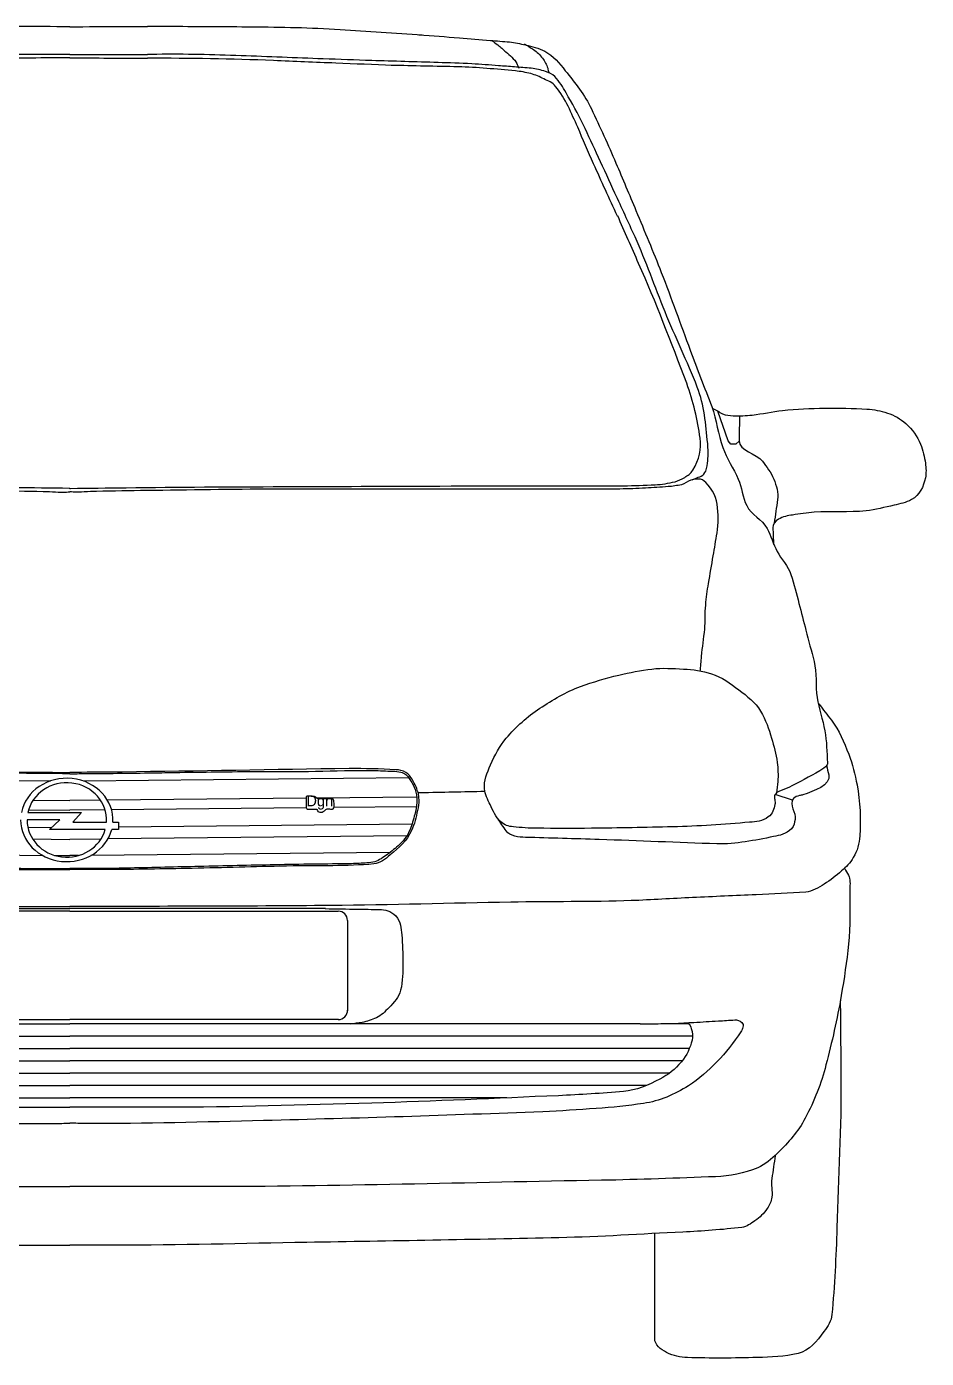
# Model space of a CAD drawing. Header units: millimetres. Extents: x 1343 to 64046, y 44602 to 77982.
# Drawn here: x 29103 to 30225, y 54952 to 56613 of the extents above; entities that cross this region are included whole.
import ezdxf
from ezdxf.enums import TextEntityAlignment as Align

# ---------------------------------------------------------------- set-up
doc = ezdxf.new("R2010")
doc.units = ezdxf.units.MM
doc.styles.add('TXT', font='TXT', dxfattribs={"height": 0.2})

# ---------------------------------------------------------------- blocks, each defined once
blk = doc.blocks.new('A$C4ACD6110')
for p, q in [((645.4, 723.4), (1043.1, 719.3)), ((1489.3, 723.4), (1084.2, 719.2)), ((1362, 697.9), (1114.2, 695.3)), ((1499, 699.3), (1374.8, 698)), ((1968.3, 695.4), (1946.8, 702.5)), ((1015.8, 683.3), (1067.3, 682.8)), ((1021.5, 695.3), (1067.3, 694.9)), ((1105.7, 695.3), (1067.3, 694.9)), ((1111.3, 683.2), (1067.3, 682.8)), ((1362.1, 685.8), (1119.4, 683.3)), ((1498.9, 687.2), (1396.6, 686.2)), ((1494, 665.6), (1128.1, 661.8)), ((1014.8, 661.8), (1044.7, 661.4)), ((1487.4, 650.9), (1114.8, 647)), ((1020.9, 647), (1067.3, 646.5)), ((1106.2, 646.9), (1067.3, 646.5)), ((668.4, 630.3), (1033.3, 626.5)), ((1048.8, 626.4), (1067.3, 626.2)), ((1078, 626.3), (1067.3, 626.2)), ((1466.3, 630.3), (1093.6, 626.5)), ((1067.3, 556.9), (732.7, 556.9)), ((748.5, 560.1), (1067.3, 560.1)), ((1386.2, 560.1), (1067.3, 560.1)), ((1067.3, 556.9), (1402, 556.9)), ((1413.3, 545.5), (1413.3, 432.7)), ((356.4, 416.5), (1067.3, 416.5)), ((732.4, 421.8), (1067.3, 421.8)), ((1402.3, 421.8), (1067.3, 421.8)), ((1778.3, 416.5), (1067.3, 416.5)), ((291.1, 401.1), (1067.3, 401.1)), ((1843.6, 401.1), (1067.3, 401.1)), ((295, 385.7), (1067.3, 385.7)), ((1839.7, 385.7), (1067.3, 385.7)), ((304.2, 370.3), (1067.3, 370.3)), ((1830.5, 370.3), (1067.3, 370.3)), ((319.9, 354.9), (1067.3, 354.9)), ((1814.8, 354.9), (1067.3, 354.9)), ((348.7, 339.5), (1067.3, 339.5)), ((1786, 339.5), (1067.3, 339.5)), ((522.7, 324.2), (1067.3, 324.2)), ((1611.9, 324.2), (1067.3, 324.2))]:
    blk.add_line(p, q)
for points in [[(1901.9, 1148.5), (1901.8, 1143.2), (1897.4, 1139.3), (1891.5, 1139.1), (1888.2, 1143.3), (1875, 1180.6)], [(1111.5, 658.8), (1041.9, 658.8), (1054.7, 670.7), (1013.9, 670.7)], [(1014.9, 679.9), (1081.8, 679.9), (1071.2, 668), (1113.1, 668)], [(1121, 668), (1128.1, 668), (1128.1, 658.8), (1119.6, 658.8)]]:
    blk.add_lwpolyline(points)
for centre, start, end in [((1402, 545.5), 0, 90.0011), ((1402, 433.2), 269.9989, 2.5065)]:
    blk.add_arc(centre, 11.4, start, end)
for major_axis, ratio, start_param, end_param in [((57.6, 0), 0.902192, 6.230214, 9.247388), ((49.6, 0), 0.935337, 6.223947, 9.226106), ((57.6, 0), 0.902192, 3.14103, 6.052285), ((49.6, 0), 0.935337, 3.140963, 6.024346)]:
    blk.add_ellipse((1063.5, 670.7), major_axis=major_axis, ratio=ratio, start_param=start_param, end_param=end_param)
for points, knots in [([(1067.3, 1659.8), (1045.6, 1659.9), (1023.9, 1659.9), (1002.2, 1659.9), (991.6, 1659.9), (981.1, 1659.9), (970.5, 1659.9)], [0, 0, 0, 0, 0.672802, 0.672802, 0.672802, 1, 1, 1, 1]), ([(1067.3, 1659.8), (1089.1, 1659.9), (1110.8, 1659.9), (1132.5, 1659.9), (1143, 1659.9), (1153.6, 1659.9), (1164.2, 1659.9)], [0, 0, 0, 0, 0.672802, 0.672802, 0.672802, 1, 1, 1, 1]), ([(1506.7, 1649.4), (1472.5, 1651.7), (1438.3, 1653.9), (1404.2, 1656.1), (1367.5, 1658.4), (1330.7, 1658.9), (1294, 1659.3), (1261.3, 1659.6), (1228.6, 1659.9), (1195.8, 1659.9), (1185.3, 1659.9), (1174.7, 1659.9), (1164.2, 1659.9)], [0, 0, 0, 0, 0.299577, 0.299577, 0.299577, 0.621299, 0.621299, 0.621299, 0.907575, 0.907575, 0.907575, 1, 1, 1, 1]), ([(1502.5, 1649.8), (1519.3, 1648.5), (1536.1, 1647.3), (1552.9, 1646), (1565.8, 1645.1), (1578.7, 1643.8), (1591.6, 1642.7), (1599.5, 1642.1), (1607.5, 1641.5), (1615.4, 1640.9), (1622.2, 1640.3), (1628.8, 1638.6), (1635.5, 1637.1), (1643.7, 1635.3), (1651.6, 1633.3), (1659.3, 1629.2), (1670, 1623.3), (1677.6, 1614.4), (1685, 1605), (1697.1, 1589.6), (1709.2, 1574.7), (1717.5, 1557.3), (1728.2, 1534.9), (1738.4, 1512.5), (1748.1, 1489.8), (1756.4, 1470.1), (1764.8, 1450.4), (1773, 1430.7), (1783.7, 1404.9), (1794.6, 1379.3), (1804.7, 1353.4), (1817.2, 1321.3), (1828.6, 1288.7), (1840.7, 1256.5), (1849.4, 1233), (1858.7, 1209.6), (1867.5, 1186.1), (1873.7, 1169.7), (1875.4, 1151.7), (1881.3, 1135.1), (1886.2, 1121.4), (1894.7, 1109.1), (1900.5, 1095.8), (1905.1, 1085.3), (1906.2, 1073.2), (1911.1, 1062.7), (1916.5, 1051.3), (1930.6, 1045.5), (1936.5, 1034.3), (1941.3, 1025.1), (1944.2, 1014.8), (1949, 1005.6), (1954.1, 995.8), (1962.9, 987.5), (1966.3, 976.7), (1970, 964.8), (1973.2, 952.7), (1976.3, 940.6), (1979.2, 929.5), (1982.1, 918.5), (1985, 907.4), (1988.4, 894.4), (1991.7, 881.4), (1995.1, 868.4), (1998.8, 853.8), (1996.6, 838.1), (1999, 823.3), (2001.3, 809.3), (2006, 795.9), (2008.5, 781.9), (2010.8, 768.7), (2011.3, 755.3), (2011.7, 742), (2011.8, 741.2), (2011.8, 740.4), (2011.3, 739.5), (2009, 735.7), (2005.6, 734), (2002.2, 732), (1989.4, 724.6), (1976.6, 717.6), (1963.5, 711.2), (1959.5, 709.2), (1955.1, 708.2), (1951, 706.2), (1949.1, 705.3), (1947.5, 703.9), (1946.4, 702), (1944.3, 698.3), (1947.6, 693.8), (1946.4, 689.9), (1944.8, 684.3), (1943.5, 678.4), (1938.1, 674.5), (1930.6, 669.1), (1922.9, 668.4), (1914.8, 667.8), (1882.8, 665.4), (1850.9, 662.7), (1818.9, 662.1), (1785.1, 661.4), (1751.3, 660.6), (1717.5, 660.3), (1694.9, 660.1), (1672.3, 660.2), (1649.7, 660.3), (1639.9, 660.3), (1630, 661.1), (1620.2, 662.1), (1614.5, 662.6), (1608.9, 664.2), (1604.3, 668.6), (1597.6, 674.8), (1595.1, 682.1), (1591.3, 689.8), (1588.2, 696.3), (1585, 702.8), (1584.3, 709.4), (1583.2, 719.2), (1587.5, 729.6), (1591.9, 739.5), (1597.4, 751.7), (1602.9, 762.5), (1611.4, 772.6), (1623.8, 787.4), (1637.4, 799.3), (1653.2, 809.9), (1669.5, 820.7), (1685.8, 830.4), (1703.9, 837.1), (1719.6, 842.9), (1735.4, 847.4), (1751.7, 851.3), (1765.4, 854.5), (1779, 857.3), (1792.9, 858.9), (1806, 860.4), (1819.3, 859.7), (1832.4, 858.9), (1844.2, 858.3), (1855.7, 856.9), (1867.2, 853), (1880.1, 848.7), (1890.5, 841.2), (1901.4, 832.9), (1911.8, 825), (1921.6, 817.5), (1928.5, 806.3), (1935.1, 795.6), (1938.6, 784.4), (1942.1, 772.6), (1945, 762.6), (1947.9, 752.8), (1949.1, 742.5), (1950.1, 734.6), (1950.6, 726.6), (1949.8, 718.7), (1949.3, 713.9), (1948.8, 709), (1948.3, 704.2)], [0, 0, 0, 0, 0.023518, 0.023518, 0.023518, 0.041607, 0.041607, 0.041607, 0.052717, 0.052717, 0.052717, 0.062216, 0.062216, 0.062216, 0.073894, 0.073894, 0.073894, 0.090346, 0.090346, 0.090346, 0.117179, 0.117179, 0.117179, 0.151677, 0.151677, 0.151677, 0.181534, 0.181534, 0.181534, 0.220421, 0.220421, 0.220421, 0.268499, 0.268499, 0.268499, 0.303537, 0.303537, 0.303537, 0.328131, 0.328131, 0.328131, 0.348479, 0.348479, 0.348479, 0.364667, 0.364667, 0.364667, 0.382383, 0.382383, 0.382383, 0.396944, 0.396944, 0.396944, 0.412612, 0.412612, 0.412612, 0.430062, 0.430062, 0.430062, 0.44604, 0.44604, 0.44604, 0.464788, 0.464788, 0.464788, 0.485872, 0.485872, 0.485872, 0.505635, 0.505635, 0.505635, 0.524221, 0.524221, 0.524221, 0.525401, 0.525401, 0.525401, 0.530909, 0.530909, 0.530909, 0.551358, 0.551358, 0.551358, 0.557614, 0.557614, 0.557614, 0.560495, 0.560495, 0.560495, 0.566124, 0.566124, 0.566124, 0.574283, 0.574283, 0.574283, 0.585557, 0.585557, 0.585557, 0.630289, 0.630289, 0.630289, 0.677476, 0.677476, 0.677476, 0.709021, 0.709021, 0.709021, 0.722761, 0.722761, 0.722761, 0.730762, 0.730762, 0.730762, 0.74236, 0.74236, 0.74236, 0.752018, 0.752018, 0.752018, 0.766496, 0.766496, 0.766496, 0.784366, 0.784366, 0.784366, 0.810437, 0.810437, 0.810437, 0.837208, 0.837208, 0.837208, 0.860387, 0.860387, 0.860387, 0.879919, 0.879919, 0.879919, 0.898297, 0.898297, 0.898297, 0.914713, 0.914713, 0.914713, 0.933169, 0.933169, 0.933169, 0.950847, 0.950847, 0.950847, 0.967751, 0.967751, 0.967751, 0.982164, 0.982164, 0.982164, 0.993229, 0.993229, 0.993229, 1, 1, 1, 1]), ([(1593.9, 1642.5), (1596.2, 1640.8), (1598.4, 1639), (1600.7, 1637.2), (1604.2, 1634.4), (1607.6, 1631.4), (1611, 1628.4), (1613.6, 1626.3), (1616, 1624), (1618.4, 1621.7), (1620.8, 1619.4), (1623.2, 1617.1), (1624.5, 1614.1), (1625.4, 1612.1), (1626.2, 1610), (1627.1, 1608)], [0, 0, 0, 0, 0.177597, 0.177597, 0.177597, 0.456644, 0.456644, 0.456644, 0.662997, 0.662997, 0.662997, 0.863195, 0.863195, 0.863195, 1, 1, 1, 1]), ([(1633.7, 1638.6), (1637.6, 1636.1), (1641.6, 1633.6), (1645.5, 1631.2), (1649.8, 1628.4), (1653.4, 1624.7), (1656.6, 1620.5), (1659.4, 1616.6), (1661.7, 1612.5), (1663, 1608.1), (1663.5, 1606.3), (1664.1, 1604.5), (1664.6, 1602.7)], [0, 0, 0, 0, 0.285137, 0.285137, 0.285137, 0.599234, 0.599234, 0.599234, 0.884806, 0.884806, 0.884806, 1, 1, 1, 1]), ([(1067.3, 1625.3), (1038.9, 1625.3), (1010.5, 1625.3), (982, 1625.3), (978.2, 1625.3), (974.4, 1625.2), (970.5, 1625.2)], [0, 0, 0, 0, 0.881094, 0.881094, 0.881094, 1, 1, 1, 1]), ([(1067.3, 1625.3), (1095.8, 1625.3), (1124.2, 1625.3), (1152.7, 1625.3), (1156.5, 1625.3), (1160.3, 1625.2), (1164.2, 1625.2)], [0, 0, 0, 0, 0.881094, 0.881094, 0.881094, 1, 1, 1, 1]), ([(1843.1, 1094.8), (1844.5, 1095.4), (1845.8, 1095.9), (1847.2, 1096.5), (1849.6, 1097.5), (1852, 1098.4), (1854.4, 1099.4), (1857.1, 1100.5), (1858.9, 1103.1), (1860, 1105.8), (1861.8, 1110.1), (1862.5, 1114.3), (1862.7, 1118.7), (1863, 1125.9), (1863.2, 1133.2), (1862.5, 1140.3), (1860.1, 1164), (1858.3, 1188), (1849.5, 1210.4), (1836.9, 1242.5), (1822.1, 1272.9), (1809.3, 1304.5), (1796.7, 1335.5), (1785.6, 1367.2), (1771.9, 1397.7), (1763.6, 1415.9), (1755.3, 1434.1), (1746.9, 1452.3), (1740.1, 1467.1), (1733.2, 1482), (1726.4, 1496.9), (1720.1, 1510.6), (1713.7, 1524.2), (1707.2, 1537.9), (1700.9, 1551.4), (1693.3, 1564.3), (1686, 1577.5), (1682, 1584.7), (1677.8, 1591.4), (1671.9, 1597.6), (1668.7, 1600.9), (1664.5, 1602.6), (1660.3, 1603.9), (1654.4, 1605.8), (1648.6, 1607.6), (1642.5, 1608.1), (1635.5, 1608.7), (1628.6, 1609.2), (1621.6, 1609.7), (1614.9, 1610.2), (1608.3, 1610.7), (1601.6, 1611.2), (1590.5, 1612), (1579.4, 1612.8), (1568.3, 1613.5), (1554.3, 1614.3), (1540.3, 1614.7), (1526.3, 1615.1), (1498.7, 1616), (1471.1, 1616.7), (1443.6, 1617.6), (1423.4, 1618.3), (1403.2, 1619), (1383, 1619.7), (1348.9, 1620.9), (1314.8, 1622.4), (1280.7, 1623.6), (1245.7, 1624.9), (1210.7, 1625.8), (1175.7, 1625.3), (1171.8, 1625.3), (1168, 1625.2), (1164.2, 1625.2)], [0, 0, 0, 0, 0.00415, 0.00415, 0.00415, 0.011489, 0.011489, 0.011489, 0.019502, 0.019502, 0.019502, 0.031865, 0.031865, 0.031865, 0.052197, 0.052197, 0.052197, 0.119164, 0.119164, 0.119164, 0.215384, 0.215384, 0.215384, 0.309821, 0.309821, 0.309821, 0.366228, 0.366228, 0.366228, 0.412426, 0.412426, 0.412426, 0.454951, 0.454951, 0.454951, 0.497236, 0.497236, 0.497236, 0.520315, 0.520315, 0.520315, 0.532731, 0.532731, 0.532731, 0.549915, 0.549915, 0.549915, 0.569631, 0.569631, 0.569631, 0.588457, 0.588457, 0.588457, 0.619859, 0.619859, 0.619859, 0.659392, 0.659392, 0.659392, 0.737166, 0.737166, 0.737166, 0.794213, 0.794213, 0.794213, 0.890411, 0.890411, 0.890411, 0.989176, 0.989176, 0.989176, 1, 1, 1, 1]), ([(1469.8, 1611.6), (1446.2, 1612.5), (1422.5, 1613.4), (1398.9, 1614.4), (1373, 1615.4), (1347.1, 1616.5), (1321.1, 1617.6), (1268.8, 1619.7), (1216.5, 1620.6), (1164.2, 1620.5)], [0, 0, 0, 0, 0.23201, 0.23201, 0.23201, 0.486638, 0.486638, 0.486638, 1, 1, 1, 1]), ([(1749.9, 1423.7), (1740, 1445.4), (1730.1, 1467.1), (1720.2, 1488.8), (1713.4, 1503.9), (1707.1, 1519.3), (1700.4, 1534.4), (1692.6, 1552.1), (1685.4, 1569.7), (1672.9, 1585.4), (1669.2, 1590.2), (1663.6, 1592.2), (1658.3, 1594.7), (1652.9, 1597.3), (1647.7, 1599.8), (1642, 1601.3), (1635.6, 1602.9), (1629.2, 1604.1), (1622.7, 1604.7), (1598.9, 1606.9), (1575.2, 1609.2), (1551.3, 1609.8), (1523.5, 1610.4), (1495.7, 1611), (1468, 1611.6)], [0, 0, 0, 0, 0.184069, 0.184069, 0.184069, 0.31202, 0.31202, 0.31202, 0.461113, 0.461113, 0.461113, 0.505682, 0.505682, 0.505682, 0.550943, 0.550943, 0.550943, 0.60122, 0.60122, 0.60122, 0.785528, 0.785528, 0.785528, 1, 1, 1, 1]), ([(1067.3, 1084.2), (1067.1, 1084.2), (1066.9, 1084.2), (1066.6, 1084.2), (1043.5, 1084.5), (1020.5, 1084.7), (997.4, 1085), (867.1, 1086.5), (736.7, 1086.5), (606.3, 1087.1), (529.9, 1087.4), (453.5, 1087.3), (377.1, 1087.5), (364, 1087.5), (350.9, 1088.2), (337.8, 1088.7), (329.4, 1089.1), (321.2, 1090.5), (312.9, 1092.5), (308.6, 1093.5), (304.8, 1095.6), (300.9, 1097.9), (296.9, 1100.2), (293.5, 1102.4), (290.8, 1106.8), (282.3, 1120.1), (279.6, 1133.5), (281.6, 1146.8), (285, 1169.6), (289.8, 1192.6), (298.4, 1215.2), (317.9, 1266.8), (336.6, 1315.6), (358.3, 1364.7), (367, 1384.4), (375.7, 1404.1), (384.4, 1423.8)], [0, 0, 0, 0, 0.000666, 0.000666, 0.000666, 0.062513, 0.062513, 0.062513, 0.412203, 0.412203, 0.412203, 0.617064, 0.617064, 0.617064, 0.65226, 0.65226, 0.65226, 0.674729, 0.674729, 0.674729, 0.686504, 0.686504, 0.686504, 0.698592, 0.698592, 0.698592, 0.735293, 0.735293, 0.735293, 0.79819, 0.79819, 0.79819, 0.942239, 0.942239, 0.942239, 1, 1, 1, 1]), ([(1067.3, 1084.2), (1067.6, 1084.2), (1067.8, 1084.2), (1068.1, 1084.2), (1091.2, 1084.5), (1114.2, 1084.7), (1137.3, 1085), (1267.6, 1086.5), (1398, 1086.5), (1528.4, 1087.1), (1604.8, 1087.4), (1681.2, 1087.3), (1757.6, 1087.5), (1770.7, 1087.5), (1783.8, 1088.2), (1796.9, 1088.7), (1805.3, 1089.1), (1813.5, 1090.5), (1821.8, 1092.5), (1826.1, 1093.5), (1829.9, 1095.6), (1833.8, 1097.9), (1837.8, 1100.2), (1841.2, 1102.4), (1843.9, 1106.8), (1852.3, 1120.1), (1855.1, 1133.5), (1853.1, 1146.8), (1849.7, 1169.6), (1844.9, 1192.6), (1836.3, 1215.2), (1816.8, 1266.8), (1798.1, 1315.6), (1776.4, 1364.7), (1767.7, 1384.4), (1759, 1404.1), (1750.3, 1423.8)], [0, 0, 0, 0, 0.000666, 0.000666, 0.000666, 0.062513, 0.062513, 0.062513, 0.412203, 0.412203, 0.412203, 0.617064, 0.617064, 0.617064, 0.65226, 0.65226, 0.65226, 0.674729, 0.674729, 0.674729, 0.686504, 0.686504, 0.686504, 0.698592, 0.698592, 0.698592, 0.735293, 0.735293, 0.735293, 0.79819, 0.79819, 0.79819, 0.942239, 0.942239, 0.942239, 1, 1, 1, 1]), ([(1868.1, 1184.1), (1872.4, 1181.8), (1876.7, 1179.5), (1881.1, 1177.3), (1885, 1175.2), (1889.8, 1174.9), (1894.2, 1174.8), (1902.2, 1174.5), (1910.2, 1174.8), (1918.1, 1175.6), (1930.7, 1177), (1943.2, 1180.1), (1955.9, 1181.4), (1990.7, 1185), (2026, 1184.7), (2061.1, 1183), (2069.7, 1182.6), (2078.1, 1180.8), (2086.5, 1178.1), (2095.2, 1175.3), (2102.5, 1171.1), (2109.5, 1164.9), (2117.9, 1157.5), (2123.8, 1149.3), (2127.9, 1139.3), (2131.2, 1131.4), (2132.7, 1123.5), (2133.9, 1115.4), (2134.8, 1109.4), (2135.1, 1103.1), (2133.9, 1097.1), (2131.8, 1086.5), (2126.6, 1075.8), (2116.7, 1070.2), (2109.5, 1066.2), (2102.3, 1064.9), (2094.8, 1063.2), (2083.2, 1060.5), (2071.7, 1057.4), (2059.9, 1056.2), (2038.5, 1053.8), (2016.8, 1056.1), (1995.3, 1054.4), (1986.2, 1053.7), (1977.2, 1052.3), (1968.2, 1050.9), (1962.2, 1050), (1956.4, 1049), (1950.8, 1045.6), (1946.8, 1043.3), (1943.6, 1039.3), (1943.8, 1035.1), (1944.1, 1028.1), (1944.3, 1021.1), (1944.6, 1014.1)], [0, 0, 0, 0, 0.026416, 0.026416, 0.026416, 0.050453, 0.050453, 0.050453, 0.093292, 0.093292, 0.093292, 0.161991, 0.161991, 0.161991, 0.350988, 0.350988, 0.350988, 0.39761, 0.39761, 0.39761, 0.445255, 0.445255, 0.445255, 0.501901, 0.501901, 0.501901, 0.546154, 0.546154, 0.546154, 0.579031, 0.579031, 0.579031, 0.636426, 0.636426, 0.636426, 0.677615, 0.677615, 0.677615, 0.741611, 0.741611, 0.741611, 0.857737, 0.857737, 0.857737, 0.90677, 0.90677, 0.90677, 0.939534, 0.939534, 0.939534, 0.962204, 0.962204, 0.962204, 1, 1, 1, 1]), ([(1902.2, 1174.7), (1902, 1164.3), (1901.9, 1153.9), (1901.7, 1143.5), (1901.5, 1130.6), (1923.1, 1128.2), (1930.8, 1118), (1936.1, 1111), (1941.4, 1104.3), (1944.8, 1095.7), (1948.2, 1087.3), (1950.8, 1078.7), (1949.6, 1070.1), (1948.2, 1060.4), (1946.8, 1050.7), (1945.4, 1040.9)], [0, 0, 0, 0, 0.2056, 0.2056, 0.2056, 0.460483, 0.460483, 0.460483, 0.633736, 0.633736, 0.633736, 0.80544, 0.80544, 0.80544, 1, 1, 1, 1]), ([(281.4, 855.8), (280.9, 862.1), (280.3, 868.4), (279.8, 874.7), (278.8, 886), (277, 897.2), (275.9, 908.5), (275, 918.6), (275.7, 928.7), (274.7, 938.7), (273.8, 947.7), (272.7, 956.7), (271.2, 965.6), (269.2, 977.1), (267.2, 988.6), (265.3, 1000.1), (263.6, 1009.6), (262.1, 1019.1), (260.5, 1028.6), (258.6, 1040.4), (258.9, 1052.5), (260.5, 1064.3), (262.1, 1076), (267.8, 1086.2), (278.5, 1094.7), (279.3, 1095.3), (280.1, 1095.5), (281, 1095.5), (285, 1095.8), (289.2, 1095.6), (293.1, 1094.4), (297.3, 1093.1), (300.7, 1089.6), (305, 1088.7), (310.4, 1087.6), (315.9, 1086.7), (321.4, 1086.3), (330.8, 1085.6), (340.2, 1084.9), (349.6, 1084.5), (360.3, 1084), (371, 1083.5), (381.7, 1083.3), (397.8, 1083.2), (413.9, 1083.1), (430, 1083.1), (481.3, 1083.1), (532.7, 1083.2), (584, 1083.2), (610.9, 1083.2), (637.7, 1083.2), (664.5, 1083.2), (714, 1083.2), (763.5, 1083.2), (812.9, 1083.1), (865.8, 1083), (918.6, 1082.1), (971.5, 1081.4), (992.4, 1081.2), (1013.2, 1080.8), (1034.1, 1080.4), (1039.2, 1080.3), (1044.3, 1079.9), (1049.4, 1079.7), (1054, 1079.6), (1058.6, 1079.5), (1063.2, 1079.6), (1064.6, 1079.6), (1066, 1079.7), (1067.3, 1079.7)], [0, 0, 0, 0, 0.018297, 0.018297, 0.018297, 0.051171, 0.051171, 0.051171, 0.080365, 0.080365, 0.080365, 0.106517, 0.106517, 0.106517, 0.140297, 0.140297, 0.140297, 0.168226, 0.168226, 0.168226, 0.202665, 0.202665, 0.202665, 0.236777, 0.236777, 0.236777, 0.239277, 0.239277, 0.239277, 0.251037, 0.251037, 0.251037, 0.263813, 0.263813, 0.263813, 0.27979, 0.27979, 0.27979, 0.307044, 0.307044, 0.307044, 0.338061, 0.338061, 0.338061, 0.384682, 0.384682, 0.384682, 0.533382, 0.533382, 0.533382, 0.611123, 0.611123, 0.611123, 0.754353, 0.754353, 0.754353, 0.907453, 0.907453, 0.907453, 0.967851, 0.967851, 0.967851, 0.982714, 0.982714, 0.982714, 0.996009, 0.996009, 0.996009, 1, 1, 1, 1]), ([(1853.3, 855.8), (1853.8, 862.1), (1854.3, 868.4), (1854.9, 874.7), (1855.9, 886), (1857.7, 897.2), (1858.8, 908.5), (1859.7, 918.6), (1859, 928.7), (1860, 938.7), (1860.9, 947.7), (1862, 956.7), (1863.5, 965.6), (1865.5, 977.1), (1867.5, 988.6), (1869.4, 1000.1), (1871.1, 1009.6), (1872.6, 1019.1), (1874.2, 1028.6), (1876.1, 1040.4), (1875.8, 1052.5), (1874.2, 1064.3), (1872.6, 1076), (1866.9, 1086.2), (1856.2, 1094.7), (1855.4, 1095.3), (1854.6, 1095.5), (1853.7, 1095.5), (1849.7, 1095.8), (1845.5, 1095.6), (1841.6, 1094.4), (1837.4, 1093.1), (1834, 1089.6), (1829.7, 1088.7), (1824.3, 1087.6), (1818.8, 1086.7), (1813.3, 1086.3), (1803.9, 1085.6), (1794.5, 1084.9), (1785.1, 1084.5), (1774.4, 1084), (1763.7, 1083.5), (1753, 1083.3), (1736.9, 1083.2), (1720.8, 1083.1), (1704.7, 1083.1), (1653.4, 1083.1), (1602, 1083.2), (1550.7, 1083.2), (1523.8, 1083.2), (1497, 1083.2), (1470.2, 1083.2), (1420.7, 1083.2), (1371.2, 1083.2), (1321.8, 1083.1), (1268.9, 1083), (1216.1, 1082.1), (1163.2, 1081.4), (1142.3, 1081.2), (1121.5, 1080.8), (1100.6, 1080.4), (1095.5, 1080.3), (1090.4, 1079.9), (1085.3, 1079.7), (1080.7, 1079.6), (1076.1, 1079.5), (1071.5, 1079.6), (1070.1, 1079.6), (1068.7, 1079.7), (1067.3, 1079.7)], [0, 0, 0, 0, 0.018297, 0.018297, 0.018297, 0.051171, 0.051171, 0.051171, 0.080365, 0.080365, 0.080365, 0.106517, 0.106517, 0.106517, 0.140297, 0.140297, 0.140297, 0.168226, 0.168226, 0.168226, 0.202665, 0.202665, 0.202665, 0.236777, 0.236777, 0.236777, 0.239277, 0.239277, 0.239277, 0.251037, 0.251037, 0.251037, 0.263813, 0.263813, 0.263813, 0.27979, 0.27979, 0.27979, 0.307044, 0.307044, 0.307044, 0.338061, 0.338061, 0.338061, 0.384682, 0.384682, 0.384682, 0.533382, 0.533382, 0.533382, 0.611123, 0.611123, 0.611123, 0.754353, 0.754353, 0.754353, 0.907453, 0.907453, 0.907453, 0.967851, 0.967851, 0.967851, 0.982714, 0.982714, 0.982714, 0.996009, 0.996009, 0.996009, 1, 1, 1, 1]), ([(133.5, 815.4), (128.3, 808.6), (123.1, 801.8), (118, 795.1), (108.3, 782.5), (102.2, 767.6), (96.3, 752.6), (91.4, 740.1), (88.4, 727.4), (86, 714.4), (82, 693.4), (81.2, 671.8), (82.7, 650.7), (83.3, 641.4), (85.5, 632.3), (90.7, 623.8), (94.7, 617), (99.7, 612.2), (105.3, 607.2), (112.2, 601.1), (119, 595.7), (126.9, 590.7), (134.2, 586.2), (141.6, 581.4), (150, 580.8), (170.5, 579.4), (191, 578.4), (211.6, 577.5), (238.1, 576.3), (264.6, 575.1), (291.1, 573.9), (316.5, 572.7), (341.9, 571), (367.4, 570.1), (417.4, 568.4), (467.6, 569.1), (517.7, 568.2), (592.4, 567), (667.2, 564.6), (741.9, 564), (850.4, 563.1), (958.9, 562.9), (1067.3, 562.9)], [0, 0, 0, 0, 0.021353, 0.021353, 0.021353, 0.061189, 0.061189, 0.061189, 0.094284, 0.094284, 0.094284, 0.147596, 0.147596, 0.147596, 0.171047, 0.171047, 0.171047, 0.189462, 0.189462, 0.189462, 0.212214, 0.212214, 0.212214, 0.233185, 0.233185, 0.233185, 0.284766, 0.284766, 0.284766, 0.351282, 0.351282, 0.351282, 0.415055, 0.415055, 0.415055, 0.540688, 0.540688, 0.540688, 0.728075, 0.728075, 0.728075, 1, 1, 1, 1]), ([(2001.2, 815.4), (2006.4, 808.6), (2011.6, 801.8), (2016.7, 795.1), (2026.4, 782.5), (2032.5, 767.6), (2038.4, 752.6), (2043.3, 740.1), (2046.3, 727.4), (2048.7, 714.4), (2052.7, 693.4), (2053.5, 671.8), (2052, 650.7), (2051.4, 641.4), (2049.2, 632.3), (2044, 623.8), (2040, 617), (2035, 612.2), (2029.4, 607.2), (2022.5, 601.1), (2015.7, 595.7), (2007.8, 590.7), (2000.5, 586.2), (1993.1, 581.4), (1984.7, 580.8), (1964.2, 579.4), (1943.7, 578.4), (1923.1, 577.5), (1896.6, 576.3), (1870.1, 575.1), (1843.6, 573.9), (1818.2, 572.7), (1792.8, 571), (1767.3, 570.1), (1717.2, 568.4), (1667.1, 569.1), (1617, 568.2), (1542.3, 567), (1467.5, 564.6), (1392.8, 564), (1284.3, 563.1), (1175.8, 562.9), (1067.3, 562.9)], [0, 0, 0, 0, 0.021353, 0.021353, 0.021353, 0.061189, 0.061189, 0.061189, 0.094284, 0.094284, 0.094284, 0.147596, 0.147596, 0.147596, 0.171047, 0.171047, 0.171047, 0.189462, 0.189462, 0.189462, 0.212214, 0.212214, 0.212214, 0.233185, 0.233185, 0.233185, 0.284766, 0.284766, 0.284766, 0.351282, 0.351282, 0.351282, 0.415055, 0.415055, 0.415055, 0.540688, 0.540688, 0.540688, 0.728075, 0.728075, 0.728075, 1, 1, 1, 1]), ([(549.9, 706.1), (576.6, 705.6), (603.4, 705), (630.1, 704.5), (630.8, 704.5), (631.5, 704.3), (632.2, 704.5), (634.9, 705.3), (634.2, 709.6), (635.5, 711.9), (637.1, 715.1), (638.8, 718.3), (640.7, 721.4), (642.7, 724.7), (644.9, 727.7), (648.4, 729.8), (652.4, 732.3), (656.6, 733.2), (661, 733.4), (680.4, 734.2), (699.8, 735), (719.2, 734.8), (813.5, 733.4), (907.7, 731.7), (1002, 730.5), (1021.4, 730.3), (1040.8, 730.3), (1060.2, 729.8), (1062.6, 729.8), (1065, 729.7), (1067.3, 729.7)], [0, 0, 0, 0, 0.150828, 0.150828, 0.150828, 0.154784, 0.154784, 0.154784, 0.170029, 0.170029, 0.170029, 0.190279, 0.190279, 0.190279, 0.211776, 0.211776, 0.211776, 0.236409, 0.236409, 0.236409, 0.34586, 0.34586, 0.34586, 0.877196, 0.877196, 0.877196, 0.986623, 0.986623, 0.986623, 1, 1, 1, 1]), ([(1067.3, 728.2), (1061.3, 728.3), (1055.2, 728.5), (1049.2, 728.6), (1037.2, 728.8), (1025.3, 728.6), (1013.4, 728.8), (998.5, 728.9), (983.6, 729.1), (968.7, 729.4), (958.1, 729.5), (947.6, 729.8), (937, 729.9), (902, 730.5), (867.1, 730.9), (832.1, 731.2), (817.4, 731.3), (802.7, 731), (788, 731.1), (764, 731.3), (740, 732), (716, 732.3), (707, 732.4), (698.1, 732.3), (689.1, 732.3), (681.1, 732.2), (673, 731.8), (664.9, 731.5), (661.5, 731.4), (658, 730.8), (654.6, 730.1), (652.4, 729.7), (650.3, 728.8), (648.4, 727.2), (645, 724.3), (643, 721), (641, 717.3), (638.9, 713.4), (637.1, 709.6), (636, 705.4), (634.8, 701.1), (634.4, 696.6), (634.8, 692.3), (635.2, 687.4), (636.1, 682.5), (637.3, 677.7), (639, 671.2), (640.9, 665), (643.3, 658.8), (645, 654.6), (647.1, 650.6), (650, 647.1), (654.1, 642), (658.7, 637.8), (663.8, 633.7), (668.8, 629.6), (673.8, 625.9), (679.3, 622.4), (681.8, 620.8), (684.4, 619.3), (687.3, 618.5), (690.5, 617.7), (693.7, 617.3), (697, 617.1), (703.3, 616.8), (709.7, 616.3), (716, 616.2), (747.9, 615.6), (779.8, 615.5), (811.7, 614.8), (843.2, 614.1), (874.6, 613.4), (906.1, 612.7), (934.7, 612), (963.4, 611.4), (992, 610.7), (1017, 610.1), (1042, 609.8), (1067, 610.1), (1067.1, 610.1), (1067.2, 610.1), (1067.3, 610.1)], [0, 0, 0, 0, 0.01948, 0.01948, 0.01948, 0.057785, 0.057785, 0.057785, 0.105668, 0.105668, 0.105668, 0.139606, 0.139606, 0.139606, 0.2519, 0.2519, 0.2519, 0.299179, 0.299179, 0.299179, 0.376318, 0.376318, 0.376318, 0.405045, 0.405045, 0.405045, 0.430978, 0.430978, 0.430978, 0.442107, 0.442107, 0.442107, 0.449468, 0.449468, 0.449468, 0.462734, 0.462734, 0.462734, 0.476573, 0.476573, 0.476573, 0.490619, 0.490619, 0.490619, 0.506511, 0.506511, 0.506511, 0.527768, 0.527768, 0.527768, 0.542157, 0.542157, 0.542157, 0.562723, 0.562723, 0.562723, 0.583314, 0.583314, 0.583314, 0.592817, 0.592817, 0.592817, 0.603328, 0.603328, 0.603328, 0.623755, 0.623755, 0.623755, 0.726187, 0.726187, 0.726187, 0.827282, 0.827282, 0.827282, 0.919318, 0.919318, 0.919318, 0.999676, 0.999676, 0.999676, 1, 1, 1, 1]), ([(1584.8, 706.1), (1558.1, 705.6), (1531.3, 705), (1504.6, 704.5), (1503.8, 704.5), (1503.1, 704.3), (1502.4, 704.5), (1499.7, 705.3), (1500.5, 709.6), (1499.2, 711.9), (1497.6, 715.1), (1495.9, 718.3), (1494, 721.4), (1492, 724.7), (1489.8, 727.7), (1486.3, 729.8), (1482.3, 732.3), (1478, 733.2), (1473.7, 733.4), (1454.3, 734.2), (1434.9, 735), (1415.4, 734.8), (1321.2, 733.4), (1226.9, 731.7), (1132.7, 730.5), (1113.3, 730.3), (1093.9, 730.3), (1074.5, 729.8), (1072.1, 729.8), (1069.7, 729.7), (1067.3, 729.7)], [0, 0, 0, 0, 0.150828, 0.150828, 0.150828, 0.154784, 0.154784, 0.154784, 0.170029, 0.170029, 0.170029, 0.190279, 0.190279, 0.190279, 0.211776, 0.211776, 0.211776, 0.236409, 0.236409, 0.236409, 0.34586, 0.34586, 0.34586, 0.877196, 0.877196, 0.877196, 0.986623, 0.986623, 0.986623, 1, 1, 1, 1]), ([(1067.3, 728.2), (1073.4, 728.3), (1079.5, 728.5), (1085.5, 728.6), (1097.5, 728.8), (1109.4, 728.6), (1121.3, 728.8), (1136.2, 728.9), (1151.1, 729.1), (1166, 729.4), (1176.6, 729.5), (1187.1, 729.8), (1197.7, 729.9), (1232.7, 730.5), (1267.6, 730.9), (1302.6, 731.2), (1317.3, 731.3), (1332, 731), (1346.7, 731.1), (1370.7, 731.3), (1394.7, 732), (1418.7, 732.3), (1427.7, 732.4), (1436.6, 732.3), (1445.6, 732.3), (1453.6, 732.2), (1461.7, 731.8), (1469.8, 731.5), (1473.2, 731.4), (1476.7, 730.8), (1480.1, 730.1), (1482.3, 729.7), (1484.4, 728.8), (1486.3, 727.2), (1489.7, 724.3), (1491.7, 721), (1493.7, 717.3), (1495.8, 713.4), (1497.6, 709.6), (1498.7, 705.4), (1499.9, 701.1), (1500.3, 696.6), (1499.9, 692.3), (1499.5, 687.4), (1498.6, 682.5), (1497.4, 677.7), (1495.7, 671.2), (1493.8, 665), (1491.4, 658.8), (1489.7, 654.6), (1487.6, 650.6), (1484.7, 647.1), (1480.6, 642), (1476, 637.8), (1470.9, 633.7), (1465.9, 629.6), (1460.9, 625.9), (1455.4, 622.4), (1452.9, 620.8), (1450.3, 619.3), (1447.4, 618.5), (1444.2, 617.7), (1441, 617.3), (1437.7, 617.1), (1431.3, 616.8), (1425, 616.3), (1418.6, 616.2), (1386.8, 615.6), (1354.9, 615.5), (1323, 614.8), (1291.5, 614.1), (1260.1, 613.4), (1228.6, 612.7), (1200, 612), (1171.3, 611.4), (1142.7, 610.7), (1117.7, 610.1), (1092.7, 609.8), (1067.6, 610.1), (1067.5, 610.1), (1067.4, 610.1), (1067.3, 610.1)], [0, 0, 0, 0, 0.01948, 0.01948, 0.01948, 0.057785, 0.057785, 0.057785, 0.105668, 0.105668, 0.105668, 0.139606, 0.139606, 0.139606, 0.2519, 0.2519, 0.2519, 0.299179, 0.299179, 0.299179, 0.376318, 0.376318, 0.376318, 0.405045, 0.405045, 0.405045, 0.430978, 0.430978, 0.430978, 0.442107, 0.442107, 0.442107, 0.449468, 0.449468, 0.449468, 0.462734, 0.462734, 0.462734, 0.476573, 0.476573, 0.476573, 0.490619, 0.490619, 0.490619, 0.506511, 0.506511, 0.506511, 0.527768, 0.527768, 0.527768, 0.542157, 0.542157, 0.542157, 0.562723, 0.562723, 0.562723, 0.583314, 0.583314, 0.583314, 0.592817, 0.592817, 0.592817, 0.603328, 0.603328, 0.603328, 0.623755, 0.623755, 0.623755, 0.726187, 0.726187, 0.726187, 0.827282, 0.827282, 0.827282, 0.919318, 0.919318, 0.919318, 0.999676, 0.999676, 0.999676, 1, 1, 1, 1]), ([(2010.6, 738.5), (2011.5, 734.7), (2012.5, 730.8), (2013.4, 727), (2016.6, 713.8), (1994.4, 706.9), (1981.2, 701.9), (1979.8, 701.3), (1978.2, 701.5), (1976.8, 701), (1974.2, 700.2), (1971.6, 699.8), (1969.6, 697.4), (1963.3, 689.7), (1973.2, 679.8), (1971.4, 671.4), (1970.6, 667.4), (1970.4, 663.2), (1966.9, 659.8), (1960.2, 653), (1952.7, 651.5), (1944.6, 649.9), (1921.1, 645.4), (1897.7, 640.2), (1874, 640.9), (1825.1, 642.5), (1776.3, 644.7), (1727.4, 646.3), (1696.7, 647.4), (1666, 648), (1635.4, 649), (1626.9, 649.3), (1616, 650.1), (1611.2, 657.1), (1607.7, 662.2), (1604.3, 667.3), (1600.8, 672.4)], [0, 0, 0, 0, 0.024559, 0.024559, 0.024559, 0.109212, 0.109212, 0.109212, 0.118668, 0.118668, 0.118668, 0.13526, 0.13526, 0.13526, 0.189317, 0.189317, 0.189317, 0.215208, 0.215208, 0.215208, 0.265872, 0.265872, 0.265872, 0.413516, 0.413516, 0.413516, 0.717779, 0.717779, 0.717779, 0.908825, 0.908825, 0.908825, 0.961608, 0.961608, 0.961608, 1, 1, 1, 1]), ([(633.4, 705.3), (633.1, 702.1), (632.7, 698.9), (632.3, 695.8), (631.9, 691.4), (633.2, 687.1), (634, 682.7), (635.6, 674), (637.5, 665.6), (641.4, 657.4), (647.3, 644.8), (657, 636), (668, 627.1), (674.4, 621.9), (680.6, 616.5), (688.4, 615.8), (705.4, 614.4), (722.5, 613.9), (739.6, 613.7), (761.6, 613.5), (783.6, 613.5), (805.5, 613), (844.4, 612.2), (883.2, 610.9), (922, 610.2), (957.3, 609.5), (992.6, 608.8), (1028, 608.8), (1038.2, 608.8), (1048.5, 608.8), (1058.8, 608.8), (1061.7, 608.8), (1064.5, 608.8), (1067.3, 608.8)], [0, 0, 0, 0, 0.019564, 0.019564, 0.019564, 0.046288, 0.046288, 0.046288, 0.099995, 0.099995, 0.099995, 0.181996, 0.181996, 0.181996, 0.229278, 0.229278, 0.229278, 0.333505, 0.333505, 0.333505, 0.467607, 0.467607, 0.467607, 0.704482, 0.704482, 0.704482, 0.919908, 0.919908, 0.919908, 0.982677, 0.982677, 0.982677, 1, 1, 1, 1]), ([(1501.3, 705.3), (1501.6, 702.1), (1502, 698.9), (1502.4, 695.8), (1502.8, 691.4), (1501.5, 687.1), (1500.7, 682.7), (1499.1, 674), (1497.2, 665.6), (1493.3, 657.4), (1487.4, 644.8), (1477.7, 636), (1466.7, 627.1), (1460.3, 621.9), (1454.1, 616.5), (1446.3, 615.8), (1429.3, 614.4), (1412.2, 613.9), (1395.1, 613.7), (1373.1, 613.5), (1351.1, 613.5), (1329.1, 613), (1290.3, 612.2), (1251.5, 610.9), (1212.7, 610.2), (1177.4, 609.5), (1142.1, 608.8), (1106.7, 608.8), (1096.4, 608.8), (1086.2, 608.8), (1075.9, 608.8), (1073, 608.8), (1070.2, 608.8), (1067.3, 608.8)], [0, 0, 0, 0, 0.019564, 0.019564, 0.019564, 0.046288, 0.046288, 0.046288, 0.099995, 0.099995, 0.099995, 0.181996, 0.181996, 0.181996, 0.229278, 0.229278, 0.229278, 0.333505, 0.333505, 0.333505, 0.467607, 0.467607, 0.467607, 0.704482, 0.704482, 0.704482, 0.919908, 0.919908, 0.919908, 0.982677, 0.982677, 0.982677, 1, 1, 1, 1]), ([(1364.1, 700.3), (1366.1, 700.2), (1368.2, 700.2), (1370.2, 700.1), (1370.9, 700.1), (1371.6, 700.1), (1372.2, 700), (1373.7, 699.9), (1374.4, 698.1), (1375.7, 697.4), (1376.1, 697.2), (1376.6, 696.8), (1377.1, 696.8), (1378.2, 696.8), (1379.4, 696.9), (1380.6, 696.9), (1383.3, 696.9), (1386.1, 696.9), (1388.9, 696.9), (1390.8, 696.9), (1392.8, 696.9), (1394.8, 696.8), (1395.3, 696.8), (1395.7, 696.3), (1395.9, 695.9), (1396.4, 695), (1396.5, 694.1), (1396.6, 693.2), (1396.9, 691.1), (1396.9, 689.1), (1396.7, 687), (1396.6, 686.2), (1396.5, 685.2), (1395.6, 684.6), (1395.1, 684.2), (1394.5, 684.4), (1393.9, 684.3), (1391.9, 684.2), (1389.9, 684.7), (1387.9, 684.4), (1387.4, 684.4), (1386.9, 684.1), (1386.5, 683.8), (1385.8, 683.3), (1385.5, 682.5), (1384.8, 682), (1383.8, 681.3), (1382.8, 680.8), (1381.7, 680.5), (1380.8, 680.3), (1379.9, 680.3), (1379.1, 680.4), (1378.2, 680.5), (1377.3, 680.8), (1376.5, 681.3), (1375.8, 681.9), (1375.9, 683), (1375.2, 683.6), (1374.9, 683.9), (1374.5, 684.3), (1374.1, 684.3), (1373.2, 684.3), (1372.2, 684.1), (1371.3, 684.1), (1368.6, 684), (1366, 683.9), (1363.4, 684.1), (1363.1, 684.1), (1362.9, 684.3), (1362.7, 684.5), (1362.2, 685.1), (1362.1, 685.7), (1362, 686.3), (1361.6, 690.5), (1361.7, 694.7), (1362, 698.9), (1362.1, 699.2), (1362.1, 699.6), (1362.3, 699.9), (1362.6, 700.2), (1363, 700.3), (1363.3, 700.3), (1363.6, 700.3), (1363.9, 700.3), (1364.1, 700.3)], [0, 0, 0, 0, 0.061808, 0.061808, 0.061808, 0.082964, 0.082964, 0.082964, 0.12674, 0.12674, 0.12674, 0.14215, 0.14215, 0.14215, 0.17806, 0.17806, 0.17806, 0.262562, 0.262562, 0.262562, 0.323315, 0.323315, 0.323315, 0.337936, 0.337936, 0.337936, 0.366461, 0.366461, 0.366461, 0.428968, 0.428968, 0.428968, 0.455528, 0.455528, 0.455528, 0.473246, 0.473246, 0.473246, 0.535052, 0.535052, 0.535052, 0.550175, 0.550175, 0.550175, 0.57599, 0.57599, 0.57599, 0.610975, 0.610975, 0.610975, 0.6374, 0.6374, 0.6374, 0.664804, 0.664804, 0.664804, 0.691851, 0.691851, 0.691851, 0.704901, 0.704901, 0.704901, 0.734028, 0.734028, 0.734028, 0.81431, 0.81431, 0.81431, 0.822114, 0.822114, 0.822114, 0.842383, 0.842383, 0.842383, 0.97058, 0.97058, 0.97058, 0.980471, 0.980471, 0.980471, 0.992063, 0.992063, 0.992063, 1, 1, 1, 1]), ([(101.8, 610.4), (100.1, 607.5), (98.5, 604.7), (96.8, 601.9), (94, 596.9), (94.9, 590.5), (94.9, 584.7), (94.8, 561.7), (94.4, 538.7), (96.7, 515.8), (98.8, 494.3), (102, 473), (105.7, 451.7), (110.7, 422.5), (117.4, 393.9), (124.7, 365.2), (130.6, 342.1), (139.2, 320.4), (150.5, 298.9), (159.3, 282.1), (171.5, 268.7), (185.2, 255.1), (192.7, 247.7), (200.1, 241.1), (209.8, 237.1), (227.1, 230.1), (244.5, 226.6), (262.5, 225.9), (309.9, 224.1), (357.3, 222.2), (404.7, 221.4), (570.3, 218.6), (735.9, 213.5), (901.5, 213.5), (951.2, 213.5), (1000.9, 213.5), (1050.5, 213.5), (1056.1, 213.5), (1061.7, 213.5), (1067.3, 213.5)], [0, 0, 0, 0, 0.007804, 0.007804, 0.007804, 0.02143, 0.02143, 0.02143, 0.075929, 0.075929, 0.075929, 0.12702, 0.12702, 0.12702, 0.197007, 0.197007, 0.197007, 0.253196, 0.253196, 0.253196, 0.297368, 0.297368, 0.297368, 0.321468, 0.321468, 0.321468, 0.363999, 0.363999, 0.363999, 0.476449, 0.476449, 0.476449, 0.868994, 0.868994, 0.868994, 0.986699, 0.986699, 0.986699, 1, 1, 1, 1]), ([(2032.9, 610.4), (2034.6, 607.5), (2036.2, 604.7), (2037.9, 601.9), (2040.7, 596.9), (2039.8, 590.5), (2039.8, 584.7), (2039.9, 561.7), (2040.3, 538.7), (2038, 515.8), (2035.9, 494.3), (2032.7, 473), (2029, 451.7), (2024, 422.5), (2017.3, 393.9), (2010, 365.2), (2004.1, 342.1), (1995.5, 320.4), (1984.2, 298.9), (1975.4, 282.1), (1963.2, 268.7), (1949.5, 255.1), (1942, 247.7), (1934.6, 241.1), (1924.9, 237.1), (1907.6, 230.1), (1890.1, 226.6), (1872.2, 225.9), (1824.8, 224.1), (1777.4, 222.2), (1730, 221.4), (1564.4, 218.6), (1398.8, 213.5), (1233.2, 213.5), (1183.5, 213.5), (1133.8, 213.5), (1084.2, 213.5), (1078.6, 213.5), (1073, 213.5), (1067.3, 213.5)], [0, 0, 0, 0, 0.007804, 0.007804, 0.007804, 0.02143, 0.02143, 0.02143, 0.075929, 0.075929, 0.075929, 0.12702, 0.12702, 0.12702, 0.197007, 0.197007, 0.197007, 0.253196, 0.253196, 0.253196, 0.297368, 0.297368, 0.297368, 0.321468, 0.321468, 0.321468, 0.363999, 0.363999, 0.363999, 0.476449, 0.476449, 0.476449, 0.868994, 0.868994, 0.868994, 0.986699, 0.986699, 0.986699, 1, 1, 1, 1]), ([(1385.7, 560.1), (1399.1, 559.9), (1412.4, 559.7), (1425.8, 559.5), (1434.9, 559.4), (1443.9, 559.2), (1453, 559.1), (1460.3, 559), (1467.6, 557.5), (1473.5, 551), (1480.1, 543.7), (1480.4, 535.6), (1481.1, 527.4), (1482, 515.7), (1482.4, 504.1), (1482.4, 492.5), (1482.4, 481.1), (1482.5, 469.8), (1479.7, 458.5), (1477.6, 449.8), (1471.4, 443.3), (1465, 436.6), (1460.2, 431.5), (1455.6, 427.1), (1449.4, 424.1), (1443.6, 421.3), (1437.8, 419.2), (1431.6, 418.3), (1426.7, 417.5), (1421.8, 416.8), (1416.9, 416)], [0, 0, 0, 0, 0.152376, 0.152376, 0.152376, 0.255693, 0.255693, 0.255693, 0.339379, 0.339379, 0.339379, 0.433895, 0.433895, 0.433895, 0.566485, 0.566485, 0.566485, 0.695979, 0.695979, 0.695979, 0.796231, 0.796231, 0.796231, 0.872225, 0.872225, 0.872225, 0.943474, 0.943474, 0.943474, 1, 1, 1, 1]), ([(2027.8, 445), (2028.1, 413.5), (2028.3, 382), (2028.6, 350.4), (2029.1, 287.7), (2025.5, 225), (2023.6, 162.3), (2022.6, 126.2), (2020.6, 90.1), (2017.4, 54), (2016.7, 46.2), (2012.4, 39.5), (2007.5, 32.8), (1998.6, 20.5), (1989.2, 8.9), (1975.2, 5.4), (1958.3, 1.1), (1941.3, 0.9), (1924.3, 0.4), (1895.3, -0.4), (1866.3, -0.7), (1837.3, 0.4), (1828.4, 0.7), (1819.8, 2.2), (1811.3, 6.6), (1803.9, 10.4), (1796.4, 16.4), (1796.4, 24.1), (1796.4, 67.7), (1796.4, 111.4), (1796.4, 155)], [0, 0, 0, 0, 0.121911, 0.121911, 0.121911, 0.364434, 0.364434, 0.364434, 0.504346, 0.504346, 0.504346, 0.534495, 0.534495, 0.534495, 0.589082, 0.589082, 0.589082, 0.655024, 0.655024, 0.655024, 0.767073, 0.767073, 0.767073, 0.801633, 0.801633, 0.801633, 0.8312, 0.8312, 0.8312, 1, 1, 1, 1]), ([(314.8, 416.9), (306.3, 417.4), (297.9, 417.9), (289.4, 418.3), (279.2, 418.9), (269.1, 419.5), (258.9, 420.1), (252.1, 420.5), (245.3, 421), (238.5, 421.4), (235.4, 421.6), (232.3, 420.7), (229.7, 418.3), (226.3, 415.3), (228.8, 409.7), (231, 406.4), (239.9, 393.4), (249.1, 380.5), (260.7, 369.1), (271.9, 358), (282.5, 347.8), (296.1, 339.3), (313.8, 328.3), (332.3, 320), (352.3, 317.2), (371.8, 314.4), (391.4, 312.2), (411.1, 310.9), (433.4, 309.5), (455.6, 307.8), (477.9, 306.9), (593.9, 302.4), (709.9, 298.6), (825.9, 295.9), (899.7, 294.1), (973.4, 291.7), (1047.2, 292.3), (1053.9, 292.4), (1060.6, 292.4), (1067.3, 292.5)], [0, 0, 0, 0, 0.026265, 0.026265, 0.026265, 0.057863, 0.057863, 0.057863, 0.078937, 0.078937, 0.078937, 0.088627, 0.088627, 0.088627, 0.101084, 0.101084, 0.101084, 0.150296, 0.150296, 0.150296, 0.198061, 0.198061, 0.198061, 0.260484, 0.260484, 0.260484, 0.321625, 0.321625, 0.321625, 0.39078, 0.39078, 0.39078, 0.750526, 0.750526, 0.750526, 0.979139, 0.979139, 0.979139, 1, 1, 1, 1]), ([(356.4, 416.5), (347.9, 416.5), (339.3, 416.6), (330.8, 416.7), (319.4, 416.8), (308.1, 417.2), (296.8, 416.7), (294.3, 416.6), (293.5, 412.9), (292.7, 410.5), (291.1, 405.8), (290.5, 400.7), (291.7, 396.1), (294, 386.5), (298.1, 377.5), (305, 369.2), (313, 359.7), (321.2, 353), (331.8, 347.6), (346.5, 340), (361.1, 333.4), (377, 332.1), (404.1, 329.9), (431.2, 328.1), (458.3, 326.9), (535.8, 323.7), (613.3, 319.9), (690.9, 317.6), (776.9, 315.1), (863, 312.5), (949.1, 312.5), (981.3, 312.5), (1013.6, 312.5), (1045.8, 312.5), (1053, 312.5), (1060.2, 312.5), (1067.3, 312.5)], [0, 0, 0, 0, 0.029042, 0.029042, 0.029042, 0.067428, 0.067428, 0.067428, 0.075833, 0.075833, 0.075833, 0.092209, 0.092209, 0.092209, 0.126103, 0.126103, 0.126103, 0.165027, 0.165027, 0.165027, 0.219117, 0.219117, 0.219117, 0.311195, 0.311195, 0.311195, 0.57429, 0.57429, 0.57429, 0.866314, 0.866314, 0.866314, 0.975656, 0.975656, 0.975656, 1, 1, 1, 1]), ([(1819.9, 416.9), (1828.4, 417.4), (1836.8, 417.9), (1845.3, 418.3), (1855.5, 418.9), (1865.6, 419.5), (1875.8, 420.1), (1882.6, 420.5), (1889.4, 421), (1896.2, 421.4), (1899.3, 421.6), (1902.4, 420.7), (1905, 418.3), (1908.4, 415.3), (1905.9, 409.7), (1903.7, 406.4), (1894.8, 393.4), (1885.6, 380.5), (1874, 369.1), (1862.8, 358), (1852.2, 347.8), (1838.6, 339.3), (1820.9, 328.3), (1802.4, 320), (1782.4, 317.2), (1762.9, 314.4), (1743.3, 312.2), (1723.6, 310.9), (1701.3, 309.5), (1679.1, 307.8), (1656.8, 306.9), (1540.8, 302.4), (1424.8, 298.6), (1308.8, 295.9), (1235, 294.1), (1161.3, 291.7), (1087.5, 292.3), (1080.8, 292.4), (1074.1, 292.4), (1067.3, 292.5)], [0, 0, 0, 0, 0.026265, 0.026265, 0.026265, 0.057863, 0.057863, 0.057863, 0.078937, 0.078937, 0.078937, 0.088627, 0.088627, 0.088627, 0.101084, 0.101084, 0.101084, 0.150296, 0.150296, 0.150296, 0.198061, 0.198061, 0.198061, 0.260484, 0.260484, 0.260484, 0.321625, 0.321625, 0.321625, 0.39078, 0.39078, 0.39078, 0.750526, 0.750526, 0.750526, 0.979139, 0.979139, 0.979139, 1, 1, 1, 1]), ([(1778.3, 416.5), (1786.8, 416.5), (1795.4, 416.6), (1803.9, 416.7), (1815.3, 416.8), (1826.6, 417.2), (1837.9, 416.7), (1840.4, 416.6), (1841.2, 412.9), (1842, 410.5), (1843.6, 405.8), (1844.2, 400.7), (1843, 396.1), (1840.7, 386.5), (1836.6, 377.5), (1829.7, 369.2), (1821.7, 359.7), (1813.5, 353), (1802.9, 347.6), (1788.2, 340), (1773.6, 333.4), (1757.6, 332.1), (1730.6, 329.9), (1703.5, 328.1), (1676.4, 326.9), (1598.9, 323.7), (1521.4, 319.9), (1443.8, 317.6), (1357.8, 315.1), (1271.7, 312.5), (1185.6, 312.5), (1153.4, 312.5), (1121.1, 312.5), (1088.9, 312.5), (1081.7, 312.5), (1074.5, 312.5), (1067.3, 312.5)], [0, 0, 0, 0, 0.029042, 0.029042, 0.029042, 0.067428, 0.067428, 0.067428, 0.075833, 0.075833, 0.075833, 0.092209, 0.092209, 0.092209, 0.126103, 0.126103, 0.126103, 0.165027, 0.165027, 0.165027, 0.219117, 0.219117, 0.219117, 0.311195, 0.311195, 0.311195, 0.57429, 0.57429, 0.57429, 0.866314, 0.866314, 0.866314, 0.975656, 0.975656, 0.975656, 1, 1, 1, 1]), ([(188, 252.3), (189.4, 242.8), (190.8, 233.2), (192.2, 223.7), (193.4, 215.9), (191.3, 208), (192.2, 200.2), (192.8, 195.1), (195, 190.6), (198.1, 186.1), (202.4, 179.9), (207.2, 175.3), (213.3, 170.9), (218.5, 167.2), (223.6, 163.4), (229.6, 162.7), (254.2, 159.7), (278.7, 158), (303.3, 156.8), (354.7, 154.4), (406.1, 150.9), (457.6, 149.8), (562.4, 147.5), (667.3, 145.6), (772.1, 143.9), (851.6, 142.6), (931.1, 140.4), (1010.6, 140.4), (1028.9, 140.4), (1047.2, 140.4), (1065.5, 140.4), (1066.1, 140.4), (1066.7, 140.4), (1067.3, 140.4)], [0, 0, 0, 0, 0.030645, 0.030645, 0.030645, 0.055445, 0.055445, 0.055445, 0.071557, 0.071557, 0.071557, 0.09432, 0.09432, 0.09432, 0.113682, 0.113682, 0.113682, 0.191811, 0.191811, 0.191811, 0.355165, 0.355165, 0.355165, 0.687772, 0.687772, 0.687772, 0.939994, 0.939994, 0.939994, 0.998096, 0.998096, 0.998096, 1, 1, 1, 1]), ([(1946.7, 252.3), (1945.3, 242.8), (1943.9, 233.2), (1942.5, 223.7), (1941.3, 215.9), (1943.4, 208), (1942.5, 200.2), (1941.9, 195.1), (1939.7, 190.6), (1936.6, 186.1), (1932.3, 179.9), (1927.5, 175.3), (1921.4, 170.9), (1916.2, 167.2), (1911.1, 163.4), (1905.1, 162.7), (1880.5, 159.7), (1856, 158), (1831.4, 156.8), (1780, 154.4), (1728.6, 150.9), (1677.1, 149.8), (1572.3, 147.5), (1467.4, 145.6), (1362.6, 143.9), (1283.1, 142.6), (1203.6, 140.4), (1124.1, 140.4), (1105.8, 140.4), (1087.5, 140.4), (1069.1, 140.4), (1068.5, 140.4), (1067.9, 140.4), (1067.3, 140.4)], [0, 0, 0, 0, 0.030645, 0.030645, 0.030645, 0.055445, 0.055445, 0.055445, 0.071557, 0.071557, 0.071557, 0.09432, 0.09432, 0.09432, 0.113682, 0.113682, 0.113682, 0.191811, 0.191811, 0.191811, 0.355165, 0.355165, 0.355165, 0.687772, 0.687772, 0.687772, 0.939994, 0.939994, 0.939994, 0.998096, 0.998096, 0.998096, 1, 1, 1, 1])]:
    blk.add_open_spline(points, degree=3, knots=knots)
for points in [[(1067.3, 1620.9), (1035.1, 1620.8), (1002.8, 1620.8), (970.5, 1620.5)], [(1067.3, 1620.9), (1099.6, 1620.8), (1131.9, 1620.8), (1164.2, 1620.5)]]:
    blk.add_open_spline(points, degree=3)
at = {"style": 'TXT'}
blk.add_text('Dgn', height=13.7, dxfattribs=at).set_placement((1378.9, 692.5), align=Align.MIDDLE)

msp = doc.modelspace()

# ---------------------------------------------------------------- block references
msp.add_blockref('A$C4ACD6110', (28089.5, 54953))

doc.saveas('drawing.dxf')
